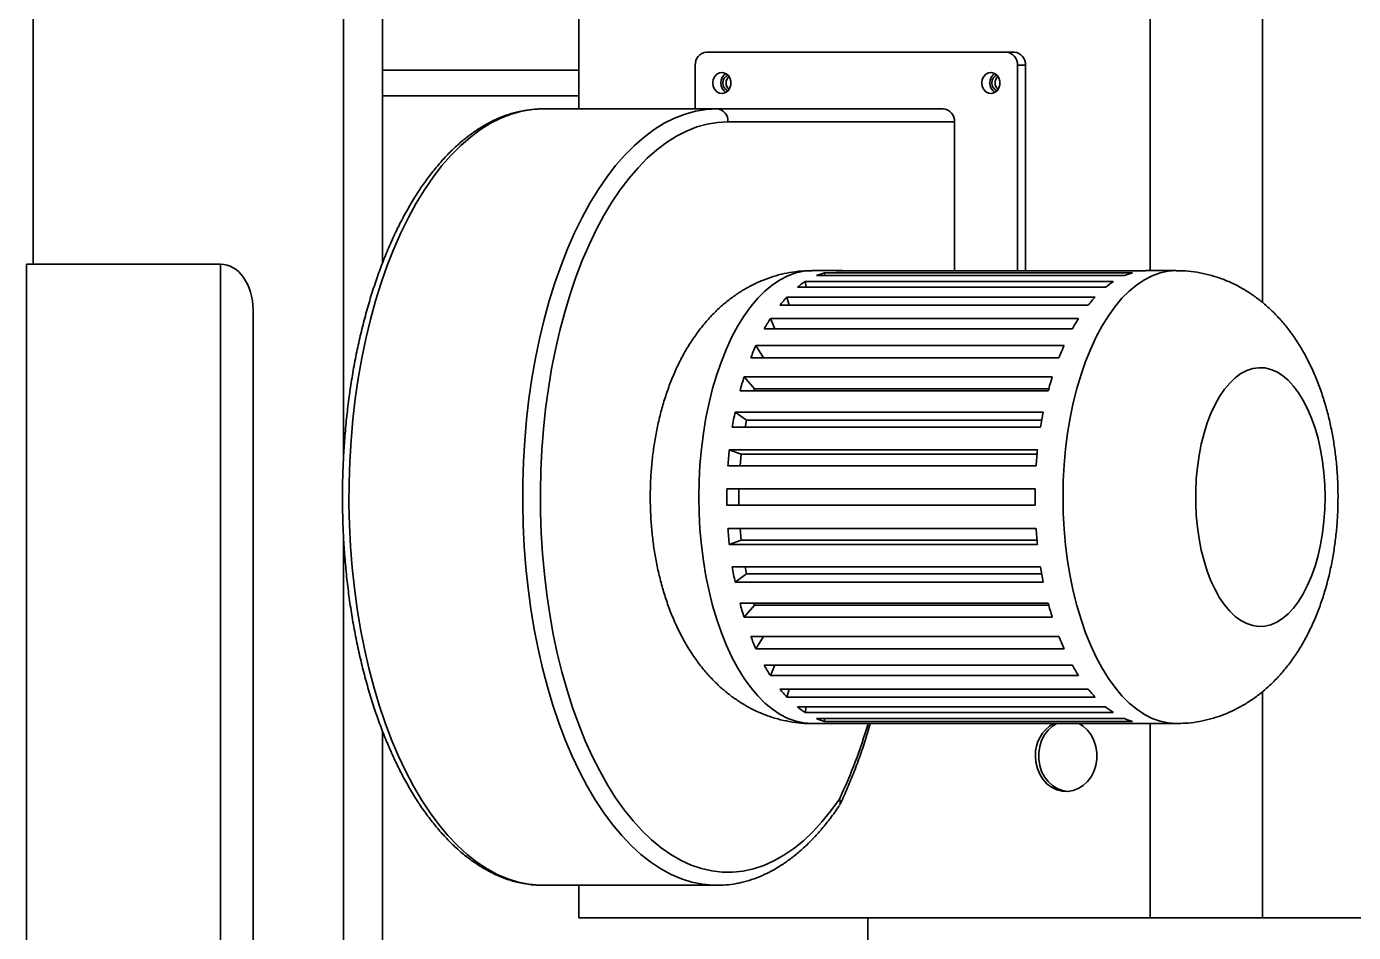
# Model space of a CAD drawing. Header units: millimetres. Extents: x -1052 to 3351, y 0 to 2015.
# Drawn here: x -369.11 to -363.04, y 1717.96 to 1722.1 of the extents above; entities that cross this region are included whole.
import ezdxf

# ---------------------------------------------------------------- set-up
doc = ezdxf.new("R2010")
doc.units = ezdxf.units.MM

msp = doc.modelspace()

# ---------------------------------------------------------------- linework, layer by layer
at = {"color": 7, "linetype": 'Continuous', "lineweight": 35}
for p, q in [((-369.0755, 1721.0172), (-369.0755, 1729.6704)), ((-369.0755, 1721.0172), (-369.0755, 1729.6704)), ((-367.6555, 1720.1394), (-367.6555, 1726.8775)), ((-367.6555, 1720.1394), (-367.6555, 1726.8775)), ((-367.478, 1721.0207), (-367.478, 1726.6349)), ((-367.478, 1721.0207), (-367.478, 1726.6349)), ((-366.5807, 1721.7272), (-366.5807, 1724.2418)), ((-366.5807, 1721.7272), (-366.5807, 1724.2418)), ((-363.9674, 1720.9876), (-363.9674, 1724.2418)), ((-363.9674, 1720.9876), (-363.9674, 1724.2418)), ((-363.4548, 1720.8421), (-363.4548, 1724.2418)), ((-363.4548, 1720.8421), (-363.4548, 1724.2418)), ((-365.9963, 1721.986), (-364.6257, 1721.986)), ((-365.9963, 1721.986), (-364.6257, 1721.986)), ((-364.6257, 1721.986), (-364.5887, 1721.986)), ((-364.6257, 1721.986), (-364.5887, 1721.986)), ((-366.5807, 1721.9047), (-367.478, 1721.9047)), ((-366.5807, 1721.9047), (-367.478, 1721.9047)), ((-366.0476, 1721.7272), (-366.0476, 1721.9269)), ((-366.0476, 1721.7272), (-366.0476, 1721.9269)), ((-364.5374, 1721.9269), (-364.5744, 1721.9269)), ((-364.5744, 1721.9269), (-364.5744, 1720.9869)), ((-364.5374, 1721.9269), (-364.5744, 1721.9269)), ((-364.5744, 1721.9269), (-364.5744, 1720.9869)), ((-364.5374, 1721.9269), (-364.5374, 1720.9869)), ((-364.5374, 1721.9269), (-364.5374, 1720.9869)), ((-366.5807, 1721.7864), (-367.478, 1721.7864)), ((-366.5807, 1721.7864), (-367.478, 1721.7864)), ((-366.7435, 1721.7272), (-365.9493, 1721.7272)), ((-366.7435, 1721.7272), (-365.9493, 1721.7272)), ((-365.9493, 1721.7272), (-364.9139, 1721.7272)), ((-365.9493, 1721.7272), (-364.9139, 1721.7272)), ((-364.8627, 1721.668), (-365.8981, 1721.668)), ((-364.8627, 1721.668), (-365.8981, 1721.668)), ((-364.8627, 1720.9869), (-364.8627, 1721.668)), ((-364.8627, 1720.9869), (-364.8627, 1721.668)), ((-369.1051, 1711.6983), (-369.1051, 1721.0172)), ((-369.1051, 1721.0172), (-368.2176, 1721.0172)), ((-369.1051, 1711.6983), (-369.1051, 1721.0172)), ((-369.1051, 1721.0172), (-368.2176, 1721.0172)), ((-368.2176, 1711.6983), (-368.2176, 1721.0172)), ((-368.2176, 1711.6983), (-368.2176, 1721.0172)), ((-365.3857, 1720.9876), (-365.5138, 1720.9876)), ((-365.3857, 1720.9876), (-365.5138, 1720.9876)), ((-365.4573, 1720.9776), (-364.0482, 1720.9776)), ((-365.4562, 1720.9648), (-365.4573, 1720.9776)), ((-365.4573, 1720.9776), (-364.0482, 1720.9776)), ((-365.4562, 1720.9648), (-365.4573, 1720.9776)), ((-363.9951, 1720.9869), (-365.4042, 1720.9869)), ((-363.9951, 1720.9869), (-365.4042, 1720.9869)), ((-363.8485, 1720.9876), (-363.9766, 1720.9876)), ((-363.8485, 1720.9876), (-363.9766, 1720.9876)), ((-364.1709, 1720.9119), (-365.58, 1720.9119)), ((-364.1709, 1720.9119), (-365.58, 1720.9119)), ((-365.5453, 1720.9372), (-364.1362, 1720.9372)), ((-365.5407, 1720.9119), (-365.5453, 1720.9372)), ((-365.5453, 1720.9372), (-364.1362, 1720.9372)), ((-365.5407, 1720.9119), (-365.5453, 1720.9372)), ((-364.0846, 1720.9648), (-365.4937, 1720.9648)), ((-364.0846, 1720.9648), (-365.4937, 1720.9648)), ((-365.6284, 1720.8668), (-364.2192, 1720.8668)), ((-365.6177, 1720.8298), (-365.6284, 1720.8668)), ((-365.6284, 1720.8668), (-364.2192, 1720.8668)), ((-365.6177, 1720.8298), (-365.6284, 1720.8668)), ((-368.0697, 1711.6371), (-368.0697, 1720.808)), ((-368.0697, 1711.6371), (-368.0697, 1720.808)), ((-364.2513, 1720.8298), (-365.6604, 1720.8298)), ((-364.2513, 1720.8298), (-365.6604, 1720.8298)), ((-365.7041, 1720.7686), (-364.295, 1720.7686)), ((-365.6841, 1720.7211), (-365.7041, 1720.7686)), ((-365.7041, 1720.7686), (-364.295, 1720.7686)), ((-365.6841, 1720.7211), (-365.7041, 1720.7686)), ((-364.3233, 1720.7211), (-365.7324, 1720.7211)), ((-364.3233, 1720.7211), (-365.7324, 1720.7211)), ((-365.7701, 1720.6456), (-364.361, 1720.6456)), ((-365.7364, 1720.589), (-365.7701, 1720.6456)), ((-365.7701, 1720.6456), (-364.361, 1720.6456)), ((-365.7364, 1720.589), (-365.7701, 1720.6456)), ((-364.3848, 1720.589), (-365.7939, 1720.589)), ((-364.3848, 1720.589), (-365.7939, 1720.589)), ((-365.8245, 1720.5016), (-364.4154, 1720.5016)), ((-365.7768, 1720.4464), (-365.8245, 1720.5016)), ((-365.8245, 1720.5016), (-364.4154, 1720.5016)), ((-365.7768, 1720.4464), (-365.8245, 1720.5016)), ((-364.4339, 1720.4375), (-365.843, 1720.4375)), ((-364.4339, 1720.4375), (-365.843, 1720.4375)), ((-365.7768, 1720.4464), (-365.7793, 1720.4375)), ((-365.7768, 1720.4464), (-365.7793, 1720.4375)), ((-364.4315, 1720.4464), (-365.7768, 1720.4464)), ((-364.4315, 1720.4464), (-365.7768, 1720.4464)), ((-365.8655, 1720.3408), (-364.4564, 1720.3408)), ((-365.8137, 1720.3031), (-365.8655, 1720.3408)), ((-365.8655, 1720.3408), (-364.4564, 1720.3408)), ((-365.8137, 1720.3031), (-365.8655, 1720.3408)), ((-364.4691, 1720.2713), (-365.8782, 1720.2713)), ((-364.4691, 1720.2713), (-365.8782, 1720.2713)), ((-365.8137, 1720.3031), (-365.8195, 1720.2713)), ((-365.8137, 1720.3031), (-365.8195, 1720.2713)), ((-364.4636, 1720.3031), (-365.8137, 1720.3031)), ((-364.4636, 1720.3031), (-365.8137, 1720.3031)), ((-365.892, 1720.1683), (-364.4829, 1720.1683)), ((-365.8377, 1720.1491), (-365.892, 1720.1683)), ((-365.892, 1720.1683), (-364.4829, 1720.1683)), ((-365.8377, 1720.1491), (-365.892, 1720.1683)), ((-365.8377, 1720.1491), (-365.8424, 1720.0954)), ((-365.8377, 1720.1491), (-365.8424, 1720.0954)), ((-364.4848, 1720.1491), (-365.8377, 1720.1491)), ((-364.4848, 1720.1491), (-365.8377, 1720.1491)), ((-364.4893, 1720.0954), (-365.8984, 1720.0954)), ((-364.4893, 1720.0954), (-365.8984, 1720.0954)), ((-365.9031, 1719.9892), (-364.494, 1719.9892)), ((-365.9031, 1719.9892), (-364.494, 1719.9892)), ((-365.8479, 1719.9892), (-365.8479, 1719.9152)), ((-365.8479, 1719.9892), (-365.8479, 1719.9152)), ((-364.494, 1719.9152), (-365.9031, 1719.9152)), ((-364.494, 1719.9152), (-365.9031, 1719.9152)), ((-367.6555, 1713.4831), (-367.6555, 1719.7642)), ((-367.6555, 1713.4831), (-367.6555, 1719.7642)), ((-365.8984, 1719.8089), (-364.4893, 1719.8089)), ((-365.8984, 1719.8089), (-364.4893, 1719.8089)), ((-365.8424, 1719.8089), (-365.8377, 1719.7552)), ((-365.8424, 1719.8089), (-365.8377, 1719.7552)), ((-365.8377, 1719.7552), (-365.892, 1719.7361)), ((-365.8377, 1719.7552), (-365.892, 1719.7361)), ((-364.4829, 1719.7361), (-365.892, 1719.7361)), ((-364.4829, 1719.7361), (-365.892, 1719.7361)), ((-365.8377, 1719.7552), (-364.4848, 1719.7552)), ((-365.8377, 1719.7552), (-364.4848, 1719.7552)), ((-365.8782, 1719.633), (-364.4691, 1719.633)), ((-365.8782, 1719.633), (-364.4691, 1719.633)), ((-365.8137, 1719.6012), (-365.8655, 1719.5635)), ((-365.8137, 1719.6012), (-365.8655, 1719.5635)), ((-365.8195, 1719.633), (-365.8137, 1719.6012)), ((-365.8195, 1719.633), (-365.8137, 1719.6012)), ((-365.8137, 1719.6012), (-364.4636, 1719.6012)), ((-365.8137, 1719.6012), (-364.4636, 1719.6012)), ((-364.4564, 1719.5635), (-365.8655, 1719.5635)), ((-364.4564, 1719.5635), (-365.8655, 1719.5635)), ((-365.843, 1719.4668), (-364.4339, 1719.4668)), ((-365.843, 1719.4668), (-364.4339, 1719.4668)), ((-365.7768, 1719.4579), (-365.8245, 1719.4028)), ((-365.7768, 1719.4579), (-365.8245, 1719.4028)), ((-365.7793, 1719.4668), (-365.7768, 1719.4579)), ((-365.7793, 1719.4668), (-365.7768, 1719.4579)), ((-365.7768, 1719.4579), (-364.4315, 1719.4579)), ((-365.7768, 1719.4579), (-364.4315, 1719.4579)), ((-364.4154, 1719.4028), (-365.8245, 1719.4028)), ((-364.4154, 1719.4028), (-365.8245, 1719.4028)), ((-365.7939, 1719.3154), (-364.3848, 1719.3154)), ((-365.7939, 1719.3154), (-364.3848, 1719.3154)), ((-365.7364, 1719.3154), (-365.7701, 1719.2587)), ((-365.7364, 1719.3154), (-365.7701, 1719.2587)), ((-364.361, 1719.2587), (-365.7701, 1719.2587)), ((-364.361, 1719.2587), (-365.7701, 1719.2587)), ((-365.7324, 1719.1833), (-364.3233, 1719.1833)), ((-365.7324, 1719.1833), (-364.3233, 1719.1833)), ((-365.6841, 1719.1833), (-365.7041, 1719.1357)), ((-365.6841, 1719.1833), (-365.7041, 1719.1357)), ((-364.295, 1719.1357), (-365.7041, 1719.1357)), ((-364.295, 1719.1357), (-365.7041, 1719.1357)), ((-365.6604, 1719.0745), (-364.2513, 1719.0745)), ((-365.6604, 1719.0745), (-364.2513, 1719.0745)), ((-365.6177, 1719.0745), (-365.6284, 1719.0375)), ((-365.6177, 1719.0745), (-365.6284, 1719.0375)), ((-364.2192, 1719.0375), (-365.6284, 1719.0375)), ((-364.2192, 1719.0375), (-365.6284, 1719.0375)), ((-363.4548, 1718.0292), (-363.4548, 1719.0623)), ((-363.4548, 1718.0292), (-363.4548, 1719.0623)), ((-365.58, 1718.9925), (-364.1709, 1718.9925)), ((-365.58, 1718.9925), (-364.1709, 1718.9925)), ((-365.5407, 1718.9925), (-365.5453, 1718.9672)), ((-365.5407, 1718.9925), (-365.5453, 1718.9672)), ((-364.1362, 1718.9672), (-365.5453, 1718.9672)), ((-364.1362, 1718.9672), (-365.5453, 1718.9672)), ((-365.5138, 1718.9167), (-365.3857, 1718.9167)), ((-365.5138, 1718.9167), (-365.3857, 1718.9167)), ((-365.4937, 1718.9395), (-364.0846, 1718.9395)), ((-365.4937, 1718.9395), (-364.0846, 1718.9395)), ((-365.4562, 1718.9395), (-365.4573, 1718.9267)), ((-365.4562, 1718.9395), (-365.4573, 1718.9267)), ((-364.0482, 1718.9267), (-365.4573, 1718.9267)), ((-364.0482, 1718.9267), (-365.4573, 1718.9267)), ((-365.4042, 1718.9174), (-363.9951, 1718.9174)), ((-365.4042, 1718.9174), (-363.9951, 1718.9174)), ((-363.9766, 1718.9167), (-363.8485, 1718.9167)), ((-363.9766, 1718.9167), (-363.8485, 1718.9167)), ((-363.9674, 1718.0292), (-363.9674, 1718.9167)), ((-363.9674, 1718.0292), (-363.9674, 1718.9167)), ((-367.478, 1714.6567), (-367.478, 1718.8837)), ((-367.478, 1714.6567), (-367.478, 1718.8837)), ((-366.7435, 1718.1772), (-365.9493, 1718.1772)), ((-366.7435, 1718.1772), (-365.9493, 1718.1772)), ((-366.5807, 1718.0292), (-366.5807, 1718.1772)), ((-366.5807, 1718.0292), (-366.5807, 1718.1772)), ((-363.9674, 1718.0292), (-366.5807, 1718.0292)), ((-363.9674, 1718.0292), (-366.5807, 1718.0292)), ((-365.2592, 1718.0292), (-365.2592, 1717.5855)), ((-365.2592, 1718.0292), (-365.2592, 1717.5855)), ((-363.4548, 1718.0292), (-363.9674, 1718.0292)), ((-363.4548, 1718.0292), (-363.9674, 1718.0292)), ((-361.9845, 1718.0292), (-363.4548, 1718.0292)), ((-361.9845, 1718.0292), (-363.4548, 1718.0292))]:
    msp.add_line(p, q, dxfattribs=at)
for points in [[(-365.9675, 1721.8455), (-365.9653, 1721.8611), (-365.9587, 1721.8751), (-365.9487, 1721.8858), (-365.9361, 1721.8921), (-365.9225, 1721.8934), (-365.9092, 1721.8895), (-365.8977, 1721.8809), (-365.8893, 1721.8684), (-365.8848, 1721.8534), (-365.8848, 1721.8376), (-365.8893, 1721.8226), (-365.8977, 1721.8102), (-365.9092, 1721.8015), (-365.9225, 1721.7976), (-365.9361, 1721.7989), (-365.9487, 1721.8053), (-365.9587, 1721.816), (-365.9653, 1721.8299), (-365.9675, 1721.8455)], [(-365.9675, 1721.8455), (-365.9653, 1721.8611), (-365.9587, 1721.8751), (-365.9487, 1721.8858), (-365.9361, 1721.8921), (-365.9225, 1721.8934), (-365.9092, 1721.8895), (-365.8977, 1721.8809), (-365.8893, 1721.8684), (-365.8848, 1721.8534), (-365.8848, 1721.8376), (-365.8893, 1721.8226), (-365.8977, 1721.8102), (-365.9092, 1721.8015), (-365.9225, 1721.7976), (-365.9361, 1721.7989), (-365.9487, 1721.8053), (-365.9587, 1721.816), (-365.9653, 1721.8299), (-365.9675, 1721.8455)], [(-364.7378, 1721.8455), (-364.7355, 1721.8611), (-364.729, 1721.8751), (-364.7189, 1721.8858), (-364.7063, 1721.8921), (-364.6927, 1721.8934), (-364.6794, 1721.8895), (-364.6679, 1721.8809), (-364.6595, 1721.8684), (-364.6551, 1721.8534), (-364.6551, 1721.8376), (-364.6595, 1721.8226), (-364.6679, 1721.8102), (-364.6794, 1721.8015), (-364.6927, 1721.7976), (-364.7063, 1721.7989), (-364.7189, 1721.8053), (-364.729, 1721.816), (-364.7355, 1721.8299), (-364.7378, 1721.8455)], [(-364.7378, 1721.8455), (-364.7355, 1721.8611), (-364.729, 1721.8751), (-364.7189, 1721.8858), (-364.7063, 1721.8921), (-364.6927, 1721.8934), (-364.6794, 1721.8895), (-364.6679, 1721.8809), (-364.6595, 1721.8684), (-364.6551, 1721.8534), (-364.6551, 1721.8376), (-364.6595, 1721.8226), (-364.6679, 1721.8102), (-364.6794, 1721.8015), (-364.6927, 1721.7976), (-364.7063, 1721.7989), (-364.7189, 1721.8053), (-364.729, 1721.816), (-364.7355, 1721.8299), (-364.7378, 1721.8455)], [(-366.7435, 1721.7272), (-366.7921, 1721.7245), (-366.8406, 1721.7165), (-366.8888, 1721.7033), (-366.9365, 1721.6847), (-366.9836, 1721.661), (-367.0301, 1721.6321), (-367.0756, 1721.5982), (-367.1202, 1721.5594), (-367.1636, 1721.5157), (-367.2058, 1721.4674), (-367.2466, 1721.4145), (-367.2859, 1721.3572), (-367.3236, 1721.2957), (-367.3595, 1721.2302), (-367.3935, 1721.1608), (-367.4257, 1721.0878), (-367.4557, 1721.0114), (-367.4837, 1720.9318), (-367.5094, 1720.8493), (-367.5328, 1720.764), (-367.5538, 1720.6764), (-367.5724, 1720.5866), (-367.5886, 1720.4948), (-367.6022, 1720.4015), (-367.6132, 1720.3068), (-367.6216, 1720.211), (-367.6273, 1720.1144), (-367.6305, 1720.0174), (-367.6309, 1719.9202), (-367.6287, 1719.823), (-367.6238, 1719.7263), (-367.6163, 1719.6302), (-367.6062, 1719.5351), (-367.5935, 1719.4413), (-367.5782, 1719.3489), (-367.5605, 1719.2584), (-367.5402, 1719.17), (-367.5176, 1719.0839), (-367.4927, 1719.0005), (-367.4655, 1718.9198), (-367.4362, 1718.8423), (-367.4047, 1718.7681), (-367.3713, 1718.6975), (-367.336, 1718.6306), (-367.299, 1718.5677), (-367.2602, 1718.509), (-367.2199, 1718.4545), (-367.1782, 1718.4046), (-367.1352, 1718.3593), (-367.091, 1718.3188), (-367.0458, 1718.2832), (-366.9996, 1718.2526), (-366.9527, 1718.2271), (-366.9051, 1718.2068), (-366.8571, 1718.1917), (-366.8087, 1718.1819), (-366.7602, 1718.1775), (-366.7435, 1718.1772)], [(-366.7435, 1721.7272), (-366.7921, 1721.7245), (-366.8406, 1721.7165), (-366.8888, 1721.7033), (-366.9365, 1721.6847), (-366.9836, 1721.661), (-367.0301, 1721.6321), (-367.0756, 1721.5982), (-367.1202, 1721.5594), (-367.1636, 1721.5157), (-367.2058, 1721.4674), (-367.2466, 1721.4145), (-367.2859, 1721.3572), (-367.3236, 1721.2957), (-367.3595, 1721.2302), (-367.3935, 1721.1608), (-367.4257, 1721.0878), (-367.4557, 1721.0114), (-367.4837, 1720.9318), (-367.5094, 1720.8493), (-367.5328, 1720.764), (-367.5538, 1720.6764), (-367.5724, 1720.5866), (-367.5886, 1720.4948), (-367.6022, 1720.4015), (-367.6132, 1720.3068), (-367.6216, 1720.211), (-367.6273, 1720.1144), (-367.6305, 1720.0174), (-367.6309, 1719.9202), (-367.6287, 1719.823), (-367.6238, 1719.7263), (-367.6163, 1719.6302), (-367.6062, 1719.5351), (-367.5935, 1719.4413), (-367.5782, 1719.3489), (-367.5605, 1719.2584), (-367.5402, 1719.17), (-367.5176, 1719.0839), (-367.4927, 1719.0005), (-367.4655, 1718.9198), (-367.4362, 1718.8423), (-367.4047, 1718.7681), (-367.3713, 1718.6975), (-367.336, 1718.6306), (-367.299, 1718.5677), (-367.2602, 1718.509), (-367.2199, 1718.4545), (-367.1782, 1718.4046), (-367.1352, 1718.3593), (-367.091, 1718.3188), (-367.0458, 1718.2832), (-366.9996, 1718.2526), (-366.9527, 1718.2271), (-366.9051, 1718.2068), (-366.8571, 1718.1917), (-366.8087, 1718.1819), (-366.7602, 1718.1775), (-366.7435, 1718.1772)], [(-365.9504, 1718.1772), (-365.966, 1718.1775), (-366.0145, 1718.1819), (-366.0629, 1718.1917), (-366.1109, 1718.2068), (-366.1585, 1718.2271), (-366.2054, 1718.2526), (-366.2515, 1718.2832), (-366.2968, 1718.3188), (-366.341, 1718.3593), (-366.384, 1718.4046), (-366.4257, 1718.4545), (-366.466, 1718.509), (-366.5047, 1718.5677), (-366.5418, 1718.6306), (-366.5771, 1718.6975), (-366.6105, 1718.7681), (-366.6419, 1718.8423), (-366.6713, 1718.9198), (-366.6985, 1719.0005), (-366.7234, 1719.0839), (-366.746, 1719.17), (-366.7662, 1719.2584), (-366.784, 1719.3489), (-366.7993, 1719.4413), (-366.812, 1719.5351), (-366.8221, 1719.6302), (-366.8296, 1719.7263), (-366.8345, 1719.823), (-366.8367, 1719.9202), (-366.8362, 1720.0174), (-366.8331, 1720.1144), (-366.8273, 1720.211), (-366.8189, 1720.3068), (-366.8079, 1720.4015), (-366.7943, 1720.4948), (-366.7782, 1720.5866), (-366.7596, 1720.6764), (-366.7386, 1720.764), (-366.7151, 1720.8493), (-366.6894, 1720.9318), (-366.6615, 1721.0114), (-366.6314, 1721.0878), (-366.5993, 1721.1608), (-366.5652, 1721.2302), (-366.5293, 1721.2957), (-366.4917, 1721.3572), (-366.4524, 1721.4145), (-366.4116, 1721.4674), (-366.3694, 1721.5157), (-366.326, 1721.5594), (-366.2814, 1721.5982), (-366.2358, 1721.6321), (-366.1894, 1721.661), (-366.1423, 1721.6847), (-366.0945, 1721.7033), (-366.0464, 1721.7165), (-365.9979, 1721.7245), (-365.9493, 1721.7272)], [(-365.9504, 1718.1772), (-365.966, 1718.1775), (-366.0145, 1718.1819), (-366.0629, 1718.1917), (-366.1109, 1718.2068), (-366.1585, 1718.2271), (-366.2054, 1718.2526), (-366.2515, 1718.2832), (-366.2968, 1718.3188), (-366.341, 1718.3593), (-366.384, 1718.4046), (-366.4257, 1718.4545), (-366.466, 1718.509), (-366.5047, 1718.5677), (-366.5418, 1718.6306), (-366.5771, 1718.6975), (-366.6105, 1718.7681), (-366.6419, 1718.8423), (-366.6713, 1718.9198), (-366.6985, 1719.0005), (-366.7234, 1719.0839), (-366.746, 1719.17), (-366.7662, 1719.2584), (-366.784, 1719.3489), (-366.7993, 1719.4413), (-366.812, 1719.5351), (-366.8221, 1719.6302), (-366.8296, 1719.7263), (-366.8345, 1719.823), (-366.8367, 1719.9202), (-366.8362, 1720.0174), (-366.8331, 1720.1144), (-366.8273, 1720.211), (-366.8189, 1720.3068), (-366.8079, 1720.4015), (-366.7943, 1720.4948), (-366.7782, 1720.5866), (-366.7596, 1720.6764), (-366.7386, 1720.764), (-366.7151, 1720.8493), (-366.6894, 1720.9318), (-366.6615, 1721.0114), (-366.6314, 1721.0878), (-366.5993, 1721.1608), (-366.5652, 1721.2302), (-366.5293, 1721.2957), (-366.4917, 1721.3572), (-366.4524, 1721.4145), (-366.4116, 1721.4674), (-366.3694, 1721.5157), (-366.326, 1721.5594), (-366.2814, 1721.5982), (-366.2358, 1721.6321), (-366.1894, 1721.661), (-366.1423, 1721.6847), (-366.0945, 1721.7033), (-366.0464, 1721.7165), (-365.9979, 1721.7245), (-365.9493, 1721.7272)], [(-365.8981, 1721.668), (-365.9457, 1721.6654), (-365.9932, 1721.6574), (-366.0404, 1721.6442), (-366.0872, 1721.6258), (-366.1333, 1721.6023), (-366.1788, 1721.5736), (-366.2234, 1721.5399), (-366.2669, 1721.5014), (-366.3094, 1721.458), (-366.3505, 1721.41), (-366.3903, 1721.3575), (-366.4286, 1721.3007), (-366.4652, 1721.2397), (-366.5001, 1721.1747), (-366.5331, 1721.106), (-366.5641, 1721.0337), (-366.5931, 1720.9581), (-366.62, 1720.8794), (-366.6446, 1720.7978), (-366.6669, 1720.7136), (-366.6869, 1720.627), (-366.7044, 1720.5384), (-366.7194, 1720.448), (-366.7319, 1720.356), (-366.7418, 1720.2628), (-366.7492, 1720.1686), (-366.7539, 1720.0738), (-366.7559, 1719.9785), (-366.7553, 1719.8832), (-366.7521, 1719.7882), (-366.7462, 1719.6936), (-366.7377, 1719.5998), (-366.7266, 1719.5071), (-366.713, 1719.4158), (-366.6969, 1719.3261), (-366.6783, 1719.2384), (-366.6572, 1719.1528), (-366.6339, 1719.0698), (-366.6082, 1718.9894), (-366.5804, 1718.9121), (-366.5505, 1718.8379), (-366.5185, 1718.7672), (-366.4847, 1718.7001), (-366.449, 1718.6369), (-366.4117, 1718.5777), (-366.3727, 1718.5228), (-366.3323, 1718.4723), (-366.2906, 1718.4264), (-366.2476, 1718.3852), (-366.2035, 1718.3488), (-366.1586, 1718.3173), (-366.1128, 1718.2909), (-366.0663, 1718.2696), (-366.0194, 1718.2536), (-365.972, 1718.2427), (-365.9244, 1718.2371), (-365.8768, 1718.2369), (-365.8292, 1718.2419), (-365.7818, 1718.2521), (-365.7348, 1718.2677), (-365.6883, 1718.2884), (-365.6424, 1718.3143), (-365.5974, 1718.3452), (-365.5532, 1718.3811), (-365.5101, 1718.4218), (-365.4682, 1718.4672), (-365.4277, 1718.5172), (-365.3886, 1718.5717)], [(-365.8981, 1721.668), (-365.9457, 1721.6654), (-365.9932, 1721.6574), (-366.0404, 1721.6442), (-366.0872, 1721.6258), (-366.1333, 1721.6023), (-366.1788, 1721.5736), (-366.2234, 1721.5399), (-366.2669, 1721.5014), (-366.3094, 1721.458), (-366.3505, 1721.41), (-366.3903, 1721.3575), (-366.4286, 1721.3007), (-366.4652, 1721.2397), (-366.5001, 1721.1747), (-366.5331, 1721.106), (-366.5641, 1721.0337), (-366.5931, 1720.9581), (-366.62, 1720.8794), (-366.6446, 1720.7978), (-366.6669, 1720.7136), (-366.6869, 1720.627), (-366.7044, 1720.5384), (-366.7194, 1720.448), (-366.7319, 1720.356), (-366.7418, 1720.2628), (-366.7492, 1720.1686), (-366.7539, 1720.0738), (-366.7559, 1719.9785), (-366.7553, 1719.8832), (-366.7521, 1719.7882), (-366.7462, 1719.6936), (-366.7377, 1719.5998), (-366.7266, 1719.5071), (-366.713, 1719.4158), (-366.6969, 1719.3261), (-366.6783, 1719.2384), (-366.6572, 1719.1528), (-366.6339, 1719.0698), (-366.6082, 1718.9894), (-366.5804, 1718.9121), (-366.5505, 1718.8379), (-366.5185, 1718.7672), (-366.4847, 1718.7001), (-366.449, 1718.6369), (-366.4117, 1718.5777), (-366.3727, 1718.5228), (-366.3323, 1718.4723), (-366.2906, 1718.4264), (-366.2476, 1718.3852), (-366.2035, 1718.3488), (-366.1586, 1718.3173), (-366.1128, 1718.2909), (-366.0663, 1718.2696), (-366.0194, 1718.2536), (-365.972, 1718.2427), (-365.9244, 1718.2371), (-365.8768, 1718.2369), (-365.8292, 1718.2419), (-365.7818, 1718.2521), (-365.7348, 1718.2677), (-365.6883, 1718.2884), (-365.6424, 1718.3143), (-365.5974, 1718.3452), (-365.5532, 1718.3811), (-365.5101, 1718.4218), (-365.4682, 1718.4672), (-365.4277, 1718.5172), (-365.3886, 1718.5717)], [(-365.5138, 1720.9876), (-365.5507, 1720.985), (-365.5875, 1720.9771), (-365.6238, 1720.9639), (-365.6596, 1720.9457), (-365.6947, 1720.9223), (-365.7288, 1720.894), (-365.7619, 1720.8609), (-365.7937, 1720.8232), (-365.824, 1720.7811), (-365.8528, 1720.7347), (-365.8799, 1720.6843), (-365.905, 1720.6302), (-365.9282, 1720.5727), (-365.9493, 1720.512), (-365.9682, 1720.4484), (-365.9847, 1720.3823), (-365.9989, 1720.314), (-366.0105, 1720.2439), (-366.0197, 1720.1723), (-366.0262, 1720.0995), (-366.0302, 1720.026), (-366.0315, 1719.9522), (-366.0302, 1719.8783), (-366.0262, 1719.8048), (-366.0197, 1719.7321), (-366.0105, 1719.6605), (-365.9989, 1719.5903), (-365.9847, 1719.522), (-365.9682, 1719.4559), (-365.9493, 1719.3924), (-365.9282, 1719.3317), (-365.905, 1719.2741), (-365.8799, 1719.22), (-365.8528, 1719.1696), (-365.824, 1719.1233), (-365.7937, 1719.0811), (-365.7619, 1719.0434), (-365.7288, 1719.0103), (-365.6947, 1718.982), (-365.6596, 1718.9587), (-365.6238, 1718.9404), (-365.5875, 1718.9273), (-365.5507, 1718.9194), (-365.5138, 1718.9167)], [(-365.5138, 1720.9876), (-365.5507, 1720.985), (-365.5875, 1720.9771), (-365.6238, 1720.9639), (-365.6596, 1720.9457), (-365.6947, 1720.9223), (-365.7288, 1720.894), (-365.7619, 1720.8609), (-365.7937, 1720.8232), (-365.824, 1720.7811), (-365.8528, 1720.7347), (-365.8799, 1720.6843), (-365.905, 1720.6302), (-365.9282, 1720.5727), (-365.9493, 1720.512), (-365.9682, 1720.4484), (-365.9847, 1720.3823), (-365.9989, 1720.314), (-366.0105, 1720.2439), (-366.0197, 1720.1723), (-366.0262, 1720.0995), (-366.0302, 1720.026), (-366.0315, 1719.9522), (-366.0302, 1719.8783), (-366.0262, 1719.8048), (-366.0197, 1719.7321), (-366.0105, 1719.6605), (-365.9989, 1719.5903), (-365.9847, 1719.522), (-365.9682, 1719.4559), (-365.9493, 1719.3924), (-365.9282, 1719.3317), (-365.905, 1719.2741), (-365.8799, 1719.22), (-365.8528, 1719.1696), (-365.824, 1719.1233), (-365.7937, 1719.0811), (-365.7619, 1719.0434), (-365.7288, 1719.0103), (-365.6947, 1718.982), (-365.6596, 1718.9587), (-365.6238, 1718.9404), (-365.5875, 1718.9273), (-365.5507, 1718.9194), (-365.5138, 1718.9167)], [(-363.8484, 1718.9167), (-363.8485, 1718.9167), (-363.8854, 1718.9194), (-363.9221, 1718.9273), (-363.9585, 1718.9404), (-363.9943, 1718.9587), (-364.0294, 1718.982), (-364.0635, 1719.0103), (-364.0966, 1719.0434), (-364.1284, 1719.0811), (-364.1587, 1719.1233), (-364.1875, 1719.1696), (-364.2145, 1719.22), (-364.2397, 1719.2741), (-364.2629, 1719.3317), (-364.284, 1719.3924), (-364.3029, 1719.4559), (-364.3194, 1719.522), (-364.3335, 1719.5903), (-364.3452, 1719.6605), (-364.3544, 1719.7321), (-364.3609, 1719.8048), (-364.3649, 1719.8783), (-364.3662, 1719.9522), (-364.3649, 1720.026), (-364.3609, 1720.0995), (-364.3544, 1720.1723), (-364.3452, 1720.2439), (-364.3335, 1720.314), (-364.3194, 1720.3823), (-364.3029, 1720.4484), (-364.284, 1720.512), (-364.2629, 1720.5727), (-364.2397, 1720.6302), (-364.2145, 1720.6843), (-364.1875, 1720.7347), (-364.1587, 1720.7811), (-364.1284, 1720.8232), (-364.0966, 1720.8609), (-364.0635, 1720.894), (-364.0294, 1720.9223), (-363.9943, 1720.9457), (-363.9585, 1720.9639), (-363.9221, 1720.9771), (-363.8854, 1720.985), (-363.8485, 1720.9876)], [(-363.8484, 1718.9167), (-363.8485, 1718.9167), (-363.8854, 1718.9194), (-363.9221, 1718.9273), (-363.9585, 1718.9404), (-363.9943, 1718.9587), (-364.0294, 1718.982), (-364.0635, 1719.0103), (-364.0966, 1719.0434), (-364.1284, 1719.0811), (-364.1587, 1719.1233), (-364.1875, 1719.1696), (-364.2145, 1719.22), (-364.2397, 1719.2741), (-364.2629, 1719.3317), (-364.284, 1719.3924), (-364.3029, 1719.4559), (-364.3194, 1719.522), (-364.3335, 1719.5903), (-364.3452, 1719.6605), (-364.3544, 1719.7321), (-364.3609, 1719.8048), (-364.3649, 1719.8783), (-364.3662, 1719.9522), (-364.3649, 1720.026), (-364.3609, 1720.0995), (-364.3544, 1720.1723), (-364.3452, 1720.2439), (-364.3335, 1720.314), (-364.3194, 1720.3823), (-364.3029, 1720.4484), (-364.284, 1720.512), (-364.2629, 1720.5727), (-364.2397, 1720.6302), (-364.2145, 1720.6843), (-364.1875, 1720.7347), (-364.1587, 1720.7811), (-364.1284, 1720.8232), (-364.0966, 1720.8609), (-364.0635, 1720.894), (-364.0294, 1720.9223), (-363.9943, 1720.9457), (-363.9585, 1720.9639), (-363.9221, 1720.9771), (-363.8854, 1720.985), (-363.8485, 1720.9876)], [(-363.1683, 1719.9522), (-363.1696, 1720.0076), (-363.1735, 1720.0625), (-363.18, 1720.1164), (-363.1889, 1720.1689), (-363.2003, 1720.2195), (-363.2139, 1720.2678), (-363.2298, 1720.3133), (-363.2478, 1720.3556), (-363.2676, 1720.3943), (-363.2892, 1720.4292), (-363.3123, 1720.4599), (-363.3367, 1720.4861), (-363.3623, 1720.5076), (-363.3887, 1720.5243), (-363.4158, 1720.5359), (-363.4434, 1720.5424), (-363.4711, 1720.5437), (-363.4988, 1720.5398), (-363.5261, 1720.5307), (-363.5529, 1720.5166), (-363.579, 1720.4975), (-363.604, 1720.4736), (-363.6278, 1720.4451), (-363.6502, 1720.4123), (-363.6709, 1720.3754), (-363.6898, 1720.3348), (-363.7067, 1720.2909), (-363.7215, 1720.244), (-363.734, 1720.1945), (-363.7442, 1720.1429), (-363.7519, 1720.0896), (-363.7571, 1720.0351), (-363.7597, 1719.9799), (-363.7597, 1719.9244), (-363.7571, 1719.8692), (-363.7519, 1719.8147), (-363.7442, 1719.7614), (-363.734, 1719.7098), (-363.7215, 1719.6603), (-363.7067, 1719.6134), (-363.6898, 1719.5695), (-363.6709, 1719.5289), (-363.6502, 1719.4921), (-363.6278, 1719.4593), (-363.604, 1719.4308), (-363.579, 1719.4069), (-363.5529, 1719.3878), (-363.5261, 1719.3736), (-363.4988, 1719.3646), (-363.4711, 1719.3607), (-363.4434, 1719.362), (-363.4158, 1719.3684), (-363.3887, 1719.3801), (-363.3623, 1719.3967), (-363.3367, 1719.4182), (-363.3123, 1719.4445), (-363.2892, 1719.4751), (-363.2676, 1719.51), (-363.2478, 1719.5488), (-363.2298, 1719.5911), (-363.2139, 1719.6365), (-363.2003, 1719.6848), (-363.1889, 1719.7354), (-363.18, 1719.7879), (-363.1735, 1719.8418), (-363.1696, 1719.8968), (-363.1683, 1719.9522)], [(-363.1683, 1719.9522), (-363.1696, 1720.0076), (-363.1735, 1720.0625), (-363.18, 1720.1164), (-363.1889, 1720.1689), (-363.2003, 1720.2195), (-363.2139, 1720.2678), (-363.2298, 1720.3133), (-363.2478, 1720.3556), (-363.2676, 1720.3943), (-363.2892, 1720.4292), (-363.3123, 1720.4599), (-363.3367, 1720.4861), (-363.3623, 1720.5076), (-363.3887, 1720.5243), (-363.4158, 1720.5359), (-363.4434, 1720.5424), (-363.4711, 1720.5437), (-363.4988, 1720.5398), (-363.5261, 1720.5307), (-363.5529, 1720.5166), (-363.579, 1720.4975), (-363.604, 1720.4736), (-363.6278, 1720.4451), (-363.6502, 1720.4123), (-363.6709, 1720.3754), (-363.6898, 1720.3348), (-363.7067, 1720.2909), (-363.7215, 1720.244), (-363.734, 1720.1945), (-363.7442, 1720.1429), (-363.7519, 1720.0896), (-363.7571, 1720.0351), (-363.7597, 1719.9799), (-363.7597, 1719.9244), (-363.7571, 1719.8692), (-363.7519, 1719.8147), (-363.7442, 1719.7614), (-363.734, 1719.7098), (-363.7215, 1719.6603), (-363.7067, 1719.6134), (-363.6898, 1719.5695), (-363.6709, 1719.5289), (-363.6502, 1719.4921), (-363.6278, 1719.4593), (-363.604, 1719.4308), (-363.579, 1719.4069), (-363.5529, 1719.3878), (-363.5261, 1719.3736), (-363.4988, 1719.3646), (-363.4711, 1719.3607), (-363.4434, 1719.362), (-363.4158, 1719.3684), (-363.3887, 1719.3801), (-363.3623, 1719.3967), (-363.3367, 1719.4182), (-363.3123, 1719.4445), (-363.2892, 1719.4751), (-363.2676, 1719.51), (-363.2478, 1719.5488), (-363.2298, 1719.5911), (-363.2139, 1719.6365), (-363.2003, 1719.6848), (-363.1889, 1719.7354), (-363.18, 1719.7879), (-363.1735, 1719.8418), (-363.1696, 1719.8968), (-363.1683, 1719.9522)], [(-364.4926, 1718.7688), (-364.4904, 1718.7398), (-364.4836, 1718.7117), (-364.4727, 1718.6854), (-364.4578, 1718.6618), (-364.4396, 1718.6416), (-364.4185, 1718.6255), (-364.3952, 1718.6141), (-364.3706, 1718.6076), (-364.3454, 1718.6063), (-364.3203, 1718.6102), (-364.2963, 1718.6192), (-364.2741, 1718.633), (-364.2543, 1718.6512), (-364.2377, 1718.6732), (-364.2247, 1718.6982), (-364.2159, 1718.7255), (-364.2114, 1718.7542), (-364.2114, 1718.7834), (-364.2159, 1718.8121), (-364.2247, 1718.8394), (-364.2377, 1718.8645), (-364.2543, 1718.8864), (-364.2741, 1718.9046), (-364.2943, 1718.9174)], [(-364.4926, 1718.7688), (-364.4904, 1718.7398), (-364.4836, 1718.7117), (-364.4727, 1718.6854), (-364.4578, 1718.6618), (-364.4396, 1718.6416), (-364.4185, 1718.6255), (-364.3952, 1718.6141), (-364.3706, 1718.6076), (-364.3454, 1718.6063), (-364.3203, 1718.6102), (-364.2963, 1718.6192), (-364.2741, 1718.633), (-364.2543, 1718.6512), (-364.2377, 1718.6732), (-364.2247, 1718.6982), (-364.2159, 1718.7255), (-364.2114, 1718.7542), (-364.2114, 1718.7834), (-364.2159, 1718.8121), (-364.2247, 1718.8394), (-364.2377, 1718.8645), (-364.2543, 1718.8864), (-364.2741, 1718.9046), (-364.2943, 1718.9174)], [(-364.3443, 1718.6063), (-364.3683, 1718.6102), (-364.3923, 1718.6192), (-364.4145, 1718.633), (-364.4343, 1718.6512), (-364.4509, 1718.6732), (-364.4639, 1718.6982), (-364.4727, 1718.7255), (-364.4773, 1718.7542), (-364.4773, 1718.7834), (-364.4727, 1718.8121), (-364.4639, 1718.8394), (-364.4509, 1718.8645), (-364.4343, 1718.8864), (-364.4145, 1718.9046), (-364.3943, 1718.9174)], [(-364.3443, 1718.6063), (-364.3683, 1718.6102), (-364.3923, 1718.6192), (-364.4145, 1718.633), (-364.4343, 1718.6512), (-364.4509, 1718.6732), (-364.4639, 1718.6982), (-364.4727, 1718.7255), (-364.4773, 1718.7542), (-364.4773, 1718.7834), (-364.4727, 1718.8121), (-364.4639, 1718.8394), (-364.4509, 1718.8645), (-364.4343, 1718.8864), (-364.4145, 1718.9046), (-364.3943, 1718.9174)]]:
    msp.add_lwpolyline(points, dxfattribs=at)
for centre, radius, start, end in [((-365.9921, 1721.9306), 0.0556, 94.4017, 183.81076), ((-365.9921, 1721.9306), 0.0556, 94.4017, 183.81076), ((-364.6299, 1721.9306), 0.0556, 356.18978, 85.59776), ((-364.6299, 1721.9306), 0.0556, 356.18978, 85.59776), ((-364.593, 1721.9306), 0.0556, 356.18978, 85.59776), ((-364.593, 1721.9306), 0.0556, 356.18978, 85.59776), ((-365.8819, 1721.8472), 0.0486, 121.56732, 181.93109), ((-365.8819, 1721.8472), 0.0486, 121.56732, 181.93109), ((-364.6522, 1721.8472), 0.0486, 121.56736, 181.93287), ((-364.6522, 1721.8472), 0.0486, 121.56736, 181.93287), ((-365.8819, 1721.8439), 0.0486, 178.06891, 238.43268), ((-365.8819, 1721.8439), 0.0486, 178.06891, 238.43268), ((-365.8831, 1721.8455), 0.0384, 112.488, 247.512), ((-365.8831, 1721.8455), 0.0384, 112.488, 247.512), ((-365.8667, 1721.8455), 0.0398, 131.74475, 228.25525), ((-365.8667, 1721.8455), 0.0398, 131.74475, 228.25525), ((-364.6522, 1721.8439), 0.0486, 178.06713, 238.43264), ((-364.6522, 1721.8439), 0.0486, 178.06713, 238.43264), ((-364.6534, 1721.8455), 0.0384, 112.49543, 247.50457), ((-364.6534, 1721.8455), 0.0384, 112.49543, 247.50457), ((-364.6369, 1721.8455), 0.0398, 131.73239, 228.26761), ((-364.6369, 1721.8455), 0.0398, 131.73239, 228.26761), ((-365.9536, 1721.6717), 0.0556, 356.18952, 85.59464), ((-365.9536, 1721.6717), 0.0556, 356.18952, 85.59464), ((-364.9182, 1721.6717), 0.0556, 356.18952, 85.59464), ((-364.9182, 1721.6717), 0.0556, 356.18952, 85.59464), ((-365.3775, 1720.6932), 0.2955, 105.6754, 113.16868), ((-365.3775, 1720.6932), 0.2955, 105.6754, 113.16868), ((-365.3857, 1720.7277), 0.2599, 85.91996, 94.08004), ((-365.3857, 1720.7277), 0.2599, 85.91996, 94.08004), ((-363.9684, 1720.6932), 0.2954, 105.6747, 113.16937), ((-363.9684, 1720.6932), 0.2954, 105.6747, 113.16937), ((-363.9766, 1720.7296), 0.258, 89.98817, 94.09738), ((-363.9766, 1720.7296), 0.258, 89.98817, 94.09738), ((-365.3237, 1720.5962), 0.4066, 123.01991, 129.07908), ((-365.3237, 1720.5962), 0.4066, 123.01991, 129.07908), ((-363.9147, 1720.5964), 0.4064, 123.01886, 129.08152), ((-363.9147, 1720.5964), 0.4064, 123.01886, 129.08152), ((-365.1912, 1720.4559), 0.5999, 136.77032, 141.44378), ((-365.1912, 1720.4559), 0.5999, 136.77032, 141.44378), ((-363.7821, 1720.4559), 0.5999, 136.77032, 141.44378), ((-363.7821, 1720.4559), 0.5999, 136.77032, 141.44378), ((-364.9737, 1720.3012), 0.8671, 147.38142, 151.03861), ((-364.9737, 1720.3012), 0.8671, 147.38142, 151.03861), ((-363.5644, 1720.3011), 0.8674, 147.38113, 151.03732), ((-363.5644, 1720.3011), 0.8674, 147.38113, 151.03732), ((-364.6889, 1720.1587), 1.1858, 155.75449, 158.72345), ((-364.6889, 1720.1587), 1.1858, 155.75449, 158.72345), ((-363.2792, 1720.1584), 1.1865, 155.75608, 158.72338), ((-363.2792, 1720.1584), 1.1865, 155.75608, 158.72338), ((-364.3781, 1720.0494), 1.5154, 162.63726, 165.15803), ((-364.3781, 1720.0494), 1.5154, 162.63726, 165.15803), ((-362.9685, 1720.0492), 1.516, 162.63846, 165.15829), ((-362.9685, 1720.0492), 1.516, 162.63846, 165.15829), ((-364.0977, 1719.9832), 1.8037, 168.56347, 170.80764), ((-364.0977, 1719.9832), 1.8037, 168.56347, 170.80764), ((-362.6913, 1719.9837), 1.8009, 168.56246, 170.81007), ((-362.6913, 1719.9837), 1.8009, 168.56246, 170.81007), ((-363.9022, 1719.9561), 2.001, 173.91433, 176.00806), ((-363.9022, 1719.9561), 2.001, 173.91433, 176.00806), ((-362.4923, 1719.9561), 2.0019, 173.91548, 176.00828), ((-362.4923, 1719.9561), 2.0019, 173.91548, 176.00828), ((-363.834, 1719.9522), 2.0694, 178.97606, 181.02394), ((-363.834, 1719.9522), 2.0694, 178.97606, 181.02394), ((-362.4231, 1719.9522), 2.0712, 178.97697, 181.02303), ((-362.4231, 1719.9522), 2.0712, 178.97697, 181.02303), ((-363.9022, 1719.9482), 2.001, 183.99194, 186.08567), ((-363.9022, 1719.9482), 2.001, 183.99194, 186.08567), ((-362.4923, 1719.9483), 2.0019, 183.99172, 186.08452), ((-362.4923, 1719.9483), 2.0019, 183.99172, 186.08452), ((-364.0977, 1719.9211), 1.8037, 189.19236, 191.43653), ((-364.0977, 1719.9211), 1.8037, 189.19236, 191.43653), ((-362.6913, 1719.9206), 1.8009, 189.18993, 191.43754), ((-362.6913, 1719.9206), 1.8009, 189.18993, 191.43754), ((-364.3781, 1719.855), 1.5154, 194.84197, 197.36274), ((-364.3781, 1719.855), 1.5154, 194.84197, 197.36274), ((-362.9685, 1719.8551), 1.516, 194.84171, 197.36154), ((-362.9685, 1719.8551), 1.516, 194.84171, 197.36154), ((-364.6889, 1719.7457), 1.1858, 201.27655, 204.24551), ((-364.6889, 1719.7457), 1.1858, 201.27655, 204.24551), ((-363.2792, 1719.7459), 1.1865, 201.27662, 204.24392), ((-363.2792, 1719.7459), 1.1865, 201.27662, 204.24392), ((-364.9737, 1719.6031), 0.8671, 208.96139, 212.61858), ((-364.9737, 1719.6031), 0.8671, 208.96139, 212.61858), ((-363.5644, 1719.6033), 0.8674, 208.96268, 212.61887), ((-363.5644, 1719.6033), 0.8674, 208.96268, 212.61887), ((-365.1912, 1719.4484), 0.5999, 218.55622, 223.22968), ((-365.1912, 1719.4484), 0.5999, 218.55622, 223.22968), ((-363.7821, 1719.4484), 0.5999, 218.55622, 223.22968), ((-363.7821, 1719.4484), 0.5999, 218.55622, 223.22968), ((-365.3232, 1719.3088), 0.4075, 230.92764, 236.97337), ((-365.3232, 1719.3088), 0.4075, 230.92764, 236.97337), ((-363.9142, 1719.3086), 0.4073, 230.92519, 236.97443), ((-363.9142, 1719.3086), 0.4073, 230.92519, 236.97443), ((-365.3775, 1719.2112), 0.2955, 246.83132, 254.3246), ((-365.3775, 1719.2112), 0.2955, 246.83132, 254.3246), ((-365.3857, 1719.1766), 0.2599, 265.91996, 274.08004), ((-365.3857, 1719.1766), 0.2599, 265.91996, 274.08004), ((-367.4948, 1719.5686), 2.3303, 334.67046, 343.77179), ((-367.4948, 1719.5686), 2.3303, 334.67046, 343.77179), ((-364.3269, 1718.7734), 0.1658, 119.75121, 181.59348), ((-364.3269, 1718.7734), 0.1658, 119.75121, 181.59348), ((-363.9684, 1719.2111), 0.2954, 246.83063, 254.3253), ((-363.9684, 1719.2111), 0.2954, 246.83063, 254.3253), ((-363.9766, 1719.1748), 0.258, 265.90262, 270.01183), ((-363.9766, 1719.1748), 0.258, 265.90262, 270.01183)]:
    msp.add_arc(centre, radius, start, end, dxfattribs=at)
msp.add_ellipse((-368.2176, 1720.808), major_axis=(0, 0.2092), ratio=0.707107, start_param=4.712389, end_param=6.283185, dxfattribs=at)
msp.add_ellipse((-368.2176, 1720.808), major_axis=(0, 0.2092), ratio=0.707107, start_param=4.712389, end_param=6.283185, dxfattribs=at)
for points, knots in [([(-366.7435, 1721.7272), (-366.7525, 1721.727), (-366.7773, 1721.7266), (-366.818, 1721.7222), (-366.8654, 1721.7127), (-366.9124, 1721.6985), (-366.959, 1721.6797), (-367.005, 1721.6563), (-367.0503, 1721.6283), (-367.0948, 1721.5958), (-367.1383, 1721.5589), (-367.1808, 1721.5177), (-367.2221, 1721.4722), (-367.262, 1721.4226), (-367.3005, 1721.3691), (-367.3375, 1721.3118), (-367.3727, 1721.251), (-367.4062, 1721.1868), (-367.438, 1721.1193), (-367.4678, 1721.0489), (-367.4957, 1720.9756), (-367.5215, 1720.8997), (-367.5453, 1720.8213), (-367.567, 1720.7407), (-367.5866, 1720.658), (-367.6039, 1720.5736), (-367.619, 1720.4875), (-367.6318, 1720.4001), (-367.6424, 1720.3115), (-367.6506, 1720.2219), (-367.6564, 1720.1317), (-367.6599, 1720.0411), (-367.661, 1719.9502), (-367.6598, 1719.8593), (-367.6562, 1719.7686), (-367.6502, 1719.6784), (-367.6419, 1719.589), (-367.6313, 1719.5004), (-367.6184, 1719.4131), (-367.6032, 1719.3271), (-367.5858, 1719.2428), (-367.5662, 1719.1602), (-367.5444, 1719.0797), (-367.5205, 1719.0015), (-367.4946, 1718.9257), (-367.4666, 1718.8526), (-367.4367, 1718.7823), (-367.405, 1718.715), (-367.3714, 1718.6509), (-367.336, 1718.5901), (-367.299, 1718.5329), (-367.2603, 1718.4795), (-367.2201, 1718.4299), (-367.1785, 1718.3843), (-367.1356, 1718.3429), (-367.0914, 1718.3059), (-367.0462, 1718.2733), (-367.0001, 1718.2454), (-366.9533, 1718.2221), (-366.906, 1718.2036), (-366.8582, 1718.1898), (-366.8103, 1718.1811), (-366.7724, 1718.1771), (-366.7505, 1718.1776), (-366.7445, 1718.1777)], [0, 0, 0, 0, 2.595878, 7.220528, 11.849559, 16.494633, 21.165766, 25.869536, 30.608491, 35.381614, 40.185001, 45.013106, 49.859619, 54.718704, 59.585513, 64.455965, 69.3268, 74.195908, 79.062171, 83.925071, 88.784408, 93.639979, 98.492151, 103.340914, 108.186616, 113.029793, 117.870559, 122.709194, 127.546207, 132.381874, 137.216381, 142.050416, 146.88378, 151.717241, 156.550808, 161.384857, 166.219649, 171.055569, 175.892881, 180.731829, 185.573064, 190.416634, 195.262897, 200.112508, 204.965603, 209.822434, 214.683452, 219.54863, 224.418134, 229.291783, 234.168872, 239.048303, 243.927901, 248.804408, 253.673662, 258.530375, 263.368371, 268.180777, 272.961739, 277.70679, 282.414742, 287.088621, 291.735272, 293.457695, 293.457695, 293.457695, 293.457695]), ([(-366.7435, 1721.7272), (-366.7525, 1721.727), (-366.7773, 1721.7266), (-366.818, 1721.7222), (-366.8654, 1721.7127), (-366.9124, 1721.6985), (-366.959, 1721.6797), (-367.005, 1721.6563), (-367.0503, 1721.6283), (-367.0948, 1721.5958), (-367.1383, 1721.5589), (-367.1808, 1721.5177), (-367.2221, 1721.4722), (-367.262, 1721.4226), (-367.3005, 1721.3691), (-367.3375, 1721.3118), (-367.3727, 1721.251), (-367.4062, 1721.1868), (-367.438, 1721.1193), (-367.4678, 1721.0489), (-367.4957, 1720.9756), (-367.5215, 1720.8997), (-367.5453, 1720.8213), (-367.567, 1720.7407), (-367.5866, 1720.658), (-367.6039, 1720.5736), (-367.619, 1720.4875), (-367.6318, 1720.4001), (-367.6424, 1720.3115), (-367.6506, 1720.2219), (-367.6564, 1720.1317), (-367.6599, 1720.0411), (-367.661, 1719.9502), (-367.6598, 1719.8593), (-367.6562, 1719.7686), (-367.6502, 1719.6784), (-367.6419, 1719.589), (-367.6313, 1719.5004), (-367.6184, 1719.4131), (-367.6032, 1719.3271), (-367.5858, 1719.2428), (-367.5662, 1719.1602), (-367.5444, 1719.0797), (-367.5205, 1719.0015), (-367.4946, 1718.9257), (-367.4666, 1718.8526), (-367.4367, 1718.7823), (-367.405, 1718.715), (-367.3714, 1718.6509), (-367.336, 1718.5901), (-367.299, 1718.5329), (-367.2603, 1718.4795), (-367.2201, 1718.4299), (-367.1785, 1718.3843), (-367.1356, 1718.3429), (-367.0914, 1718.3059), (-367.0462, 1718.2733), (-367.0001, 1718.2454), (-366.9533, 1718.2221), (-366.906, 1718.2036), (-366.8582, 1718.1898), (-366.8103, 1718.1811), (-366.7724, 1718.1771), (-366.7505, 1718.1776), (-366.7445, 1718.1777)], [0, 0, 0, 0, 2.595878, 7.220528, 11.849559, 16.494633, 21.165766, 25.869536, 30.608491, 35.381614, 40.185001, 45.013106, 49.859619, 54.718704, 59.585513, 64.455965, 69.3268, 74.195908, 79.062171, 83.925071, 88.784408, 93.639979, 98.492151, 103.340914, 108.186616, 113.029793, 117.870559, 122.709194, 127.546207, 132.381874, 137.216381, 142.050416, 146.88378, 151.717241, 156.550808, 161.384857, 166.219649, 171.055569, 175.892881, 180.731829, 185.573064, 190.416634, 195.262897, 200.112508, 204.965603, 209.822434, 214.683452, 219.54863, 224.418134, 229.291783, 234.168872, 239.048303, 243.927901, 248.804408, 253.673662, 258.530375, 263.368371, 268.180777, 272.961739, 277.70679, 282.414742, 287.088621, 291.735272, 293.457695, 293.457695, 293.457695, 293.457695]), ([(-365.5137, 1720.987), (-365.5218, 1720.9871), (-365.5474, 1720.9876), (-365.5902, 1720.9833), (-365.6416, 1720.9745), (-365.6918, 1720.9611), (-365.7406, 1720.9435), (-365.7879, 1720.9219), (-365.8335, 1720.8964), (-365.8773, 1720.867), (-365.9192, 1720.8337), (-365.9593, 1720.7967), (-365.9974, 1720.7558), (-366.0335, 1720.711), (-366.0676, 1720.6622), (-366.0993, 1720.6094), (-366.1284, 1720.553), (-366.1548, 1720.4933), (-366.1781, 1720.4308), (-366.1983, 1720.3664), (-366.2152, 1720.3004), (-366.229, 1720.2334), (-366.2397, 1720.1656), (-366.2474, 1720.0973), (-366.2521, 1720.0286), (-366.2538, 1719.9598), (-366.2527, 1719.8909), (-366.2487, 1719.8223), (-366.2417, 1719.7539), (-366.2317, 1719.6861), (-366.2186, 1719.6189), (-366.2023, 1719.5524), (-366.1827, 1719.4869), (-366.1595, 1719.4226), (-366.1325, 1719.3599), (-366.1018, 1719.2992), (-366.0684, 1719.2433), (-366.0331, 1719.1928), (-365.9969, 1719.1479), (-365.9586, 1719.107), (-365.9185, 1719.07), (-365.8766, 1719.0369), (-365.8331, 1719.0078), (-365.7865, 1718.9817), (-365.7369, 1718.9592), (-365.6844, 1718.9409), (-365.6314, 1718.9276), (-365.5781, 1718.9197), (-365.5388, 1718.9163), (-365.5174, 1718.917), (-365.5138, 1718.9171)], [0, 0, 0, 0, 1.663727, 5.264812, 8.84619, 12.419481, 15.996833, 19.591594, 23.217968, 26.891927, 30.630843, 34.452939, 38.376227, 42.416155, 46.581547, 50.87045, 55.265426, 59.734777, 64.238847, 68.734991, 73.203781, 77.637131, 82.035691, 86.404538, 90.752026, 95.087509, 99.421444, 103.762503, 108.119493, 112.503799, 116.926114, 121.397537, 125.927427, 130.521319, 135.177422, 139.881796, 144.591917, 148.75831, 152.811099, 156.746791, 160.572822, 164.302242, 167.950254, 171.531526, 175.436618, 179.266308, 183.024566, 186.724464, 190.377846, 191.128949, 191.128949, 191.128949, 191.128949]), ([(-365.5137, 1720.987), (-365.5218, 1720.9871), (-365.5474, 1720.9876), (-365.5902, 1720.9833), (-365.6416, 1720.9745), (-365.6918, 1720.9611), (-365.7406, 1720.9435), (-365.7879, 1720.9219), (-365.8335, 1720.8964), (-365.8773, 1720.867), (-365.9192, 1720.8337), (-365.9593, 1720.7967), (-365.9974, 1720.7558), (-366.0335, 1720.711), (-366.0676, 1720.6622), (-366.0993, 1720.6094), (-366.1284, 1720.553), (-366.1548, 1720.4933), (-366.1781, 1720.4308), (-366.1983, 1720.3664), (-366.2152, 1720.3004), (-366.229, 1720.2334), (-366.2397, 1720.1656), (-366.2474, 1720.0973), (-366.2521, 1720.0286), (-366.2538, 1719.9598), (-366.2527, 1719.8909), (-366.2487, 1719.8223), (-366.2417, 1719.7539), (-366.2317, 1719.6861), (-366.2186, 1719.6189), (-366.2023, 1719.5524), (-366.1827, 1719.4869), (-366.1595, 1719.4226), (-366.1325, 1719.3599), (-366.1018, 1719.2992), (-366.0684, 1719.2433), (-366.0331, 1719.1928), (-365.9969, 1719.1479), (-365.9586, 1719.107), (-365.9185, 1719.07), (-365.8766, 1719.0369), (-365.8331, 1719.0078), (-365.7865, 1718.9817), (-365.7369, 1718.9592), (-365.6844, 1718.9409), (-365.6314, 1718.9276), (-365.5781, 1718.9197), (-365.5388, 1718.9163), (-365.5174, 1718.917), (-365.5138, 1718.9171)], [0, 0, 0, 0, 1.663727, 5.264812, 8.84619, 12.419481, 15.996833, 19.591594, 23.217968, 26.891927, 30.630843, 34.452939, 38.376227, 42.416155, 46.581547, 50.87045, 55.265426, 59.734777, 64.238847, 68.734991, 73.203781, 77.637131, 82.035691, 86.404538, 90.752026, 95.087509, 99.421444, 103.762503, 108.119493, 112.503799, 116.926114, 121.397537, 125.927427, 130.521319, 135.177422, 139.881796, 144.591917, 148.75831, 152.811099, 156.746791, 160.572822, 164.302242, 167.950254, 171.531526, 175.436618, 179.266308, 183.024566, 186.724464, 190.377846, 191.128949, 191.128949, 191.128949, 191.128949]), ([(-363.1089, 1719.9522), (-363.109, 1719.9648), (-363.1092, 1720.0005), (-363.1119, 1720.059), (-363.1179, 1720.1274), (-363.1269, 1720.1955), (-363.1389, 1720.2629), (-363.1541, 1720.3296), (-363.1726, 1720.3955), (-363.1946, 1720.4602), (-363.2202, 1720.5235), (-363.2497, 1720.585), (-363.2819, 1720.6419), (-363.3161, 1720.6937), (-363.3516, 1720.7401), (-363.3891, 1720.7825), (-363.4286, 1720.821), (-363.4698, 1720.8555), (-363.5127, 1720.8861), (-363.5588, 1720.9138), (-363.608, 1720.9379), (-363.6601, 1720.9579), (-363.7131, 1720.9728), (-363.7663, 1720.9825), (-363.8116, 1720.9874), (-363.839, 1720.9871), (-363.8485, 1720.987)], [0, 0, 0, 0, 2.39568, 6.733169, 11.083658, 15.457462, 19.865712, 24.319519, 28.828701, 33.400663, 38.036555, 42.727231, 47.44168, 51.646826, 55.743407, 59.722443, 63.588164, 67.352099, 71.028739, 74.633265, 78.569868, 82.426526, 86.207268, 89.925337, 93.592965, 95.566453, 95.566453, 95.566453, 95.566453]), ([(-363.1089, 1719.9522), (-363.109, 1719.9648), (-363.1092, 1720.0005), (-363.1119, 1720.059), (-363.1179, 1720.1274), (-363.1269, 1720.1955), (-363.1389, 1720.2629), (-363.1541, 1720.3296), (-363.1726, 1720.3955), (-363.1946, 1720.4602), (-363.2202, 1720.5235), (-363.2497, 1720.585), (-363.2819, 1720.6419), (-363.3161, 1720.6937), (-363.3516, 1720.7401), (-363.3891, 1720.7825), (-363.4286, 1720.821), (-363.4698, 1720.8555), (-363.5127, 1720.8861), (-363.5588, 1720.9138), (-363.608, 1720.9379), (-363.6601, 1720.9579), (-363.7131, 1720.9728), (-363.7663, 1720.9825), (-363.8116, 1720.9874), (-363.839, 1720.9871), (-363.8485, 1720.987)], [0, 0, 0, 0, 2.39568, 6.733169, 11.083658, 15.457462, 19.865712, 24.319519, 28.828701, 33.400663, 38.036555, 42.727231, 47.44168, 51.646826, 55.743407, 59.722443, 63.588164, 67.352099, 71.028739, 74.633265, 78.569868, 82.426526, 86.207268, 89.925337, 93.592965, 95.566453, 95.566453, 95.566453, 95.566453]), ([(-363.8484, 1718.9171), (-363.8345, 1718.9173), (-363.8031, 1718.9176), (-363.7547, 1718.9235), (-363.7037, 1718.9339), (-363.6539, 1718.9487), (-363.6056, 1718.9676), (-363.5589, 1718.9906), (-363.5139, 1719.0174), (-363.4707, 1719.0481), (-363.4294, 1719.0826), (-363.39, 1719.1209), (-363.3525, 1719.1631), (-363.3171, 1719.2093), (-363.2838, 1719.2594), (-363.2529, 1719.3134), (-363.2247, 1719.371), (-363.1993, 1719.4317), (-363.177, 1719.4949), (-363.1579, 1719.5599), (-363.1421, 1719.6263), (-363.1293, 1719.6936), (-363.1197, 1719.7616), (-363.113, 1719.83), (-363.1094, 1719.8936), (-363.109, 1719.9344), (-363.1089, 1719.9522)], [0, 0, 0, 0, 2.861027, 6.45426, 10.031587, 13.604779, 17.186375, 20.790054, 24.430457, 28.124176, 31.888837, 35.742799, 39.703665, 43.785035, 47.992723, 52.319663, 56.743538, 61.229192, 65.733714, 70.222166, 74.679351, 79.100746, 83.488474, 87.849144, 92.191587, 95.553785, 95.553785, 95.553785, 95.553785]), ([(-363.8484, 1718.9171), (-363.8345, 1718.9173), (-363.8031, 1718.9176), (-363.7547, 1718.9235), (-363.7037, 1718.9339), (-363.6539, 1718.9487), (-363.6056, 1718.9676), (-363.5589, 1718.9906), (-363.5139, 1719.0174), (-363.4707, 1719.0481), (-363.4294, 1719.0826), (-363.39, 1719.1209), (-363.3525, 1719.1631), (-363.3171, 1719.2093), (-363.2838, 1719.2594), (-363.2529, 1719.3134), (-363.2247, 1719.371), (-363.1993, 1719.4317), (-363.177, 1719.4949), (-363.1579, 1719.5599), (-363.1421, 1719.6263), (-363.1293, 1719.6936), (-363.1197, 1719.7616), (-363.113, 1719.83), (-363.1094, 1719.8936), (-363.109, 1719.9344), (-363.1089, 1719.9522)], [0, 0, 0, 0, 2.861027, 6.45426, 10.031587, 13.604779, 17.186375, 20.790054, 24.430457, 28.124176, 31.888837, 35.742799, 39.703665, 43.785035, 47.992723, 52.319663, 56.743538, 61.229192, 65.733714, 70.222166, 74.679351, 79.100746, 83.488474, 87.849144, 92.191587, 95.553785, 95.553785, 95.553785, 95.553785]), ([(-365.3876, 1718.5439), (-365.3834, 1718.5526), (-365.3681, 1718.5844), (-365.3431, 1718.6416), (-365.3131, 1718.7164), (-365.2853, 1718.7942), (-365.2633, 1718.8612), (-365.2514, 1718.9031), (-365.2474, 1718.9174)], [0, 0, 0, 0, 2.078895, 7.60477, 13.12723, 18.645966, 24.160977, 27.006994, 27.006994, 27.006994, 27.006994]), ([(-365.3876, 1718.5439), (-365.3834, 1718.5526), (-365.3681, 1718.5844), (-365.3431, 1718.6416), (-365.3131, 1718.7164), (-365.2853, 1718.7942), (-365.2633, 1718.8612), (-365.2514, 1718.9031), (-365.2474, 1718.9174)], [0, 0, 0, 0, 2.078895, 7.60477, 13.12723, 18.645966, 24.160977, 27.006994, 27.006994, 27.006994, 27.006994]), ([(-365.3886, 1718.5717), (-365.3885, 1718.5716), (-365.3871, 1718.5682), (-365.3847, 1718.56), (-365.3842, 1718.5502), (-365.3874, 1718.5454), (-365.3882, 1718.5442)], [0, 0, 0, 0, 0.022192, 0.648935, 1.619266, 1.942713, 1.942713, 1.942713, 1.942713]), ([(-365.3886, 1718.5717), (-365.3885, 1718.5716), (-365.3871, 1718.5682), (-365.3847, 1718.56), (-365.3842, 1718.5502), (-365.3874, 1718.5454), (-365.3882, 1718.5442)], [0, 0, 0, 0, 0.022192, 0.648935, 1.619266, 1.942713, 1.942713, 1.942713, 1.942713]), ([(-365.9505, 1718.1777), (-365.9404, 1718.1776), (-365.9144, 1718.1775), (-365.8726, 1718.1825), (-365.8252, 1718.1922), (-365.7782, 1718.2067), (-365.7317, 1718.2257), (-365.6858, 1718.2493), (-365.6405, 1718.2775), (-365.596, 1718.3101), (-365.5525, 1718.3473), (-365.5101, 1718.3887), (-365.4688, 1718.4344), (-365.429, 1718.4843), (-365.4028, 1718.5204), (-365.3899, 1718.5399), (-365.3894, 1718.5406)], [0, 0, 0, 0, 2.292147, 5.914238, 9.539725, 13.178255, 16.83751, 20.522426, 24.234932, 27.974189, 31.736907, 35.51871, 39.314781, 43.120478, 46.932028, 47.07776, 47.07776, 47.07776, 47.07776]), ([(-365.9505, 1718.1777), (-365.9404, 1718.1776), (-365.9144, 1718.1775), (-365.8726, 1718.1825), (-365.8252, 1718.1922), (-365.7782, 1718.2067), (-365.7317, 1718.2257), (-365.6858, 1718.2493), (-365.6405, 1718.2775), (-365.596, 1718.3101), (-365.5525, 1718.3473), (-365.5101, 1718.3887), (-365.4688, 1718.4344), (-365.429, 1718.4843), (-365.4028, 1718.5204), (-365.3899, 1718.5399), (-365.3894, 1718.5406)], [0, 0, 0, 0, 2.292147, 5.914238, 9.539725, 13.178255, 16.83751, 20.522426, 24.234932, 27.974189, 31.736907, 35.51871, 39.314781, 43.120478, 46.932028, 47.07776, 47.07776, 47.07776, 47.07776])]:
    msp.add_open_spline(points, degree=3, knots=knots, dxfattribs=at)

doc.saveas('drawing.dxf')
